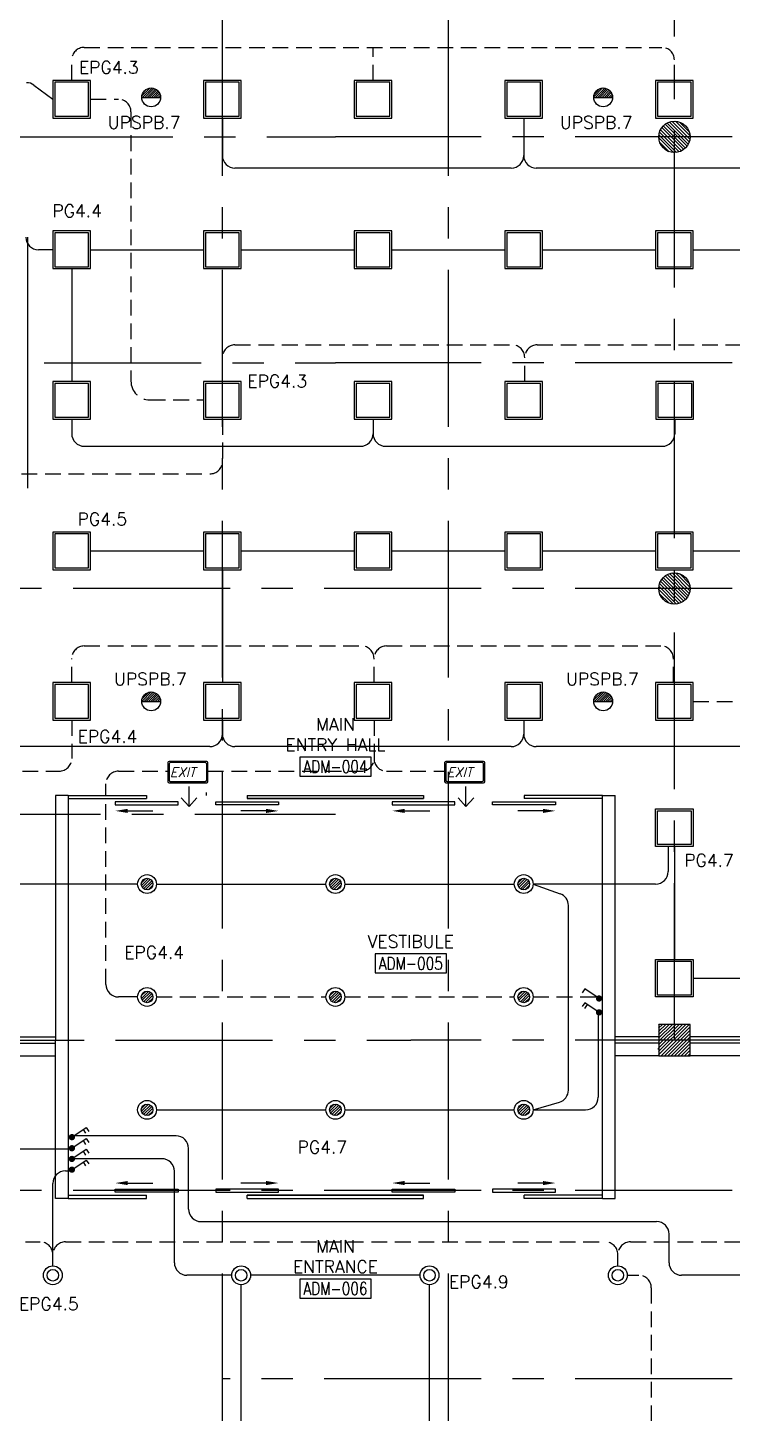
# Model space of a CAD drawing. Extents: x -10 to 91, y -4 to 87.
# Drawn here: x 66.88 to 78.11, y 8.54 to 30.63 of the extents above; entities that cross this region are included whole.
import ezdxf
from ezdxf.enums import TextEntityAlignment as Align

# ---------------------------------------------------------------- set-up
doc = ezdxf.new("R2010")
doc.units = 0
doc.header["$MEASUREMENT"] = 0
doc.linetypes.add('CENTERX2', pattern=[4, 2.5, -0.5, 0.5, -0.5])
doc.linetypes.add('HIDDEN', pattern=[0.375, 0.25, -0.125])
doc.layers.get('0').update_dxf_attribs({"linetype": 'CONTINUOUS'})
for name, color, linetype in [('AXES', 11, 'CENTERX2'), ('COL', 11, 'CONTINUOUS'), ('COUNTER', 11, 'CONTINUOUS'), ('DOOR', 11, 'CONTINUOUS'), ('E-CLINE', 2, 'CONTINUOUS'), ('E-HLINE', 2, 'HIDDEN'), ('E-LITE', 4, 'CONTINUOUS'), ('E-SWITCH', 4, 'CONTINUOUS'), ('E-TRXT', 4, 'CONTINUOUS'), ('EL-LITE', 4, 'CONTINUOUS'), ('HAT', 11, 'CONTINUOUS'), ('Ramb', 11, 'CONTINUOUS'), ('RM-BOX', 11, 'CONTINUOUS'), ('RM-NAME', 11, 'CONTINUOUS'), ('RM-NO', 11, 'CONTINUOUS'), ('WALL', 11, 'CONTINUOUS'), ('WIN', 11, 'CONTINUOUS')]:
    doc.layers.add(name, color=color, linetype=linetype)
doc.styles.add('ITALICC', font='italicc')
doc.styles.add('ROMANS', font='ROMANS.shx', dxfattribs={"width": 0.6})

# ---------------------------------------------------------------- blocks, each defined once
blk = doc.blocks.new('COL50')
at = {"layer": 'COL'}
blk.add_lwpolyline([(-250, 250), (-250, -250), (250, -250), (250, 250)], close=True, dxfattribs=at)
blk = doc.blocks.new('*X45')
at = {"color": 0}
for p, q in [((84179, 10675), (84665, 11161)), ((84179, 10729), (84612, 11161)), ((84179, 10782), (84559, 11161)), ((84179, 10835), (84506, 11161)), ((84179, 10888), (84453, 11161)), ((84179, 10941), (84400, 11161)), ((84179, 10994), (84347, 11161)), ((84179, 11047), (84294, 11161)), ((84179, 11100), (84240, 11161)), ((84179, 11153), (84187, 11161)), ((84218, 10661), (84679, 11122)), ((84271, 10661), (84679, 11069)), ((84324, 10661), (84679, 11016)), ((84377, 10661), (84679, 10963)), ((84430, 10661), (84679, 10910)), ((84483, 10661), (84679, 10857)), ((84536, 10661), (84679, 10804)), ((84589, 10661), (84679, 10751)), ((84642, 10661), (84679, 10698))]:
    blk.add_line(p, q, dxfattribs=at)
blk = doc.blocks.new('RM1')
at = {"layer": 'RM-BOX'}
blk.add_lwpolyline([(570, -200), (-570, -200), (-570, -500), (570, -500)], close=True, dxfattribs=at)
at = {"layer": 'RM-NAME', "style": 'ROMANS'}
for tag, p in [('ROOMNAME1', (0, 324)), ('ROOMNAME2', (0, 0))]:
    blk.add_attdef(tag, text='', height=200, dxfattribs=at).set_placement(p, align=Align.MIDDLE)
at = {"layer": 'RM-NO', "style": 'ROMANS', "width": 0.8}
blk.add_attdef('ROOMNO', text='', height=200, dxfattribs=at).set_placement((0, -350), align=Align.MIDDLE)
blk = doc.blocks.new('L42')
at = {"layer": 'E-LITE'}
for p, q in [((0.3, 0.3), (-0.3, 0.3)), ((-0.3, 0.3), (-0.3, -0.3)), ((0.3, -0.3), (0.3, 0.3)), ((-0.3, -0.3), (0.3, -0.3))]:
    blk.add_line(p, q, dxfattribs=at)
at = {"layer": 'E-LITE', "color": 8}
blk.add_lwpolyline([(-0.27, 0.27), (-0.27, -0.27), (0.27, -0.27), (0.27, 0.27)], close=True, dxfattribs=at)
blk = doc.blocks.new('1G1W')
for p, q in [((0, 0), (0.55, 0)), ((0.55, 0), (0.55, -0.15))]:
    blk.add_line(p, q)
at = {"const_width": 0.1}
blk.add_lwpolyline([(-0.05, 0, 1), (0.05, 0, 1)], format="xyb", close=True, dxfattribs=at)
blk = doc.blocks.new('EXIT')
at = {"layer": 'E-LITE', "color": 4}
for p, q in [((-0.32, 0.15), (-0.32, -0.15)), ((0.3, 0.17), (-0.3, 0.17)), ((0.32, -0.15), (0.32, 0.15)), ((-0.3, -0.17), (0.3, -0.17))]:
    blk.add_line(p, q, dxfattribs=at)
at = {"layer": 'E-LITE', "color": 8}
for p, q in [((-0.3, 0.13), (-0.3, -0.13)), ((0.28, 0.15), (-0.28, 0.15)), ((0.3, -0.13), (0.3, 0.13)), ((-0.28, -0.15), (0.28, -0.15))]:
    blk.add_line(p, q, dxfattribs=at)
at = {"layer": 'E-LITE', "color": 4}
for centre, start, end in [((-0.3, 0.15), 90, 180), ((0.3, 0.15), 360, 90), ((-0.3, -0.15), 180, 270), ((0.3, -0.15), 270, 0)]:
    blk.add_arc(centre, 0.02, start, end, dxfattribs=at)
at = {"layer": 'E-LITE', "color": 8}
for centre, start, end in [((-0.28, 0.13), 90, 180), ((0.28, 0.13), 0, 90), ((-0.28, -0.13), 180, 270), ((0.28, -0.13), 270, 0)]:
    blk.add_arc(centre, 0.02, start, end, dxfattribs=at)
at = {"layer": 'E-LITE', "color": 5, "style": 'ITALICC'}
blk.add_text('EXIT', height=0.15, dxfattribs=at).set_placement((-0.284, -0.078))
blk = doc.blocks.new('EL')
at = {"layer": 'EL-LITE'}
h = blk.add_hatch(dxfattribs=at)
h.set_pattern_fill('ANSI31', color=4, scale=0.2, style=0)
h.set_pattern_definition([(45, (587.071197, 567.777136), (-0.0176776695, 0.0176776695), [])])
h.paths.add_polyline_path([(0.15, 0, 1), (-0.15, 0)])
at = {"layer": 'EL-LITE', "color": 4}
blk.add_line((-0.15, 0), (0.15, 0), dxfattribs=at)
blk.add_circle((0, 0), 0.15, dxfattribs=at)
blk = doc.blocks.new('*X182')
at = {"color": 0}
for p, q in [((21548.527, 18540.142), (21548.801, 18540.415)), ((21548.529, 18539.966), (21548.977, 18540.414)), ((21548.584, 18539.845), (21549.098, 18540.359)), ((21548.672, 18539.756), (21549.187, 18540.271)), ((21548.793, 18539.7), (21549.243, 18540.15)), ((21548.966, 18539.696), (21549.246, 18539.977))]:
    blk.add_line(p, q, dxfattribs=at)
blk = doc.blocks.new('SPOT')
at = {"layer": 'E-LITE'}
for radius in [0.6, 0.369]:
    blk.add_circle((0, 0), radius, dxfattribs=at)
at = {"layer": 'E-LITE', "color": 8}
blk.add_blockref('*X182', (-21548.886, -18540.056), dxfattribs=at)

msp = doc.modelspace()

# ---------------------------------------------------------------- hatches: boundary and pattern name
at = {"layer": 'HAT'}
h = msp.add_hatch(dxfattribs=at)
h.set_pattern_fill('ANSI31', color=256, scale=0.3, style=0)
h.set_pattern_definition([(135, (138.42532, -14.749026), (0.026516504, 0.026516504), [])])
h.paths.add_polyline_path([(77.435, 28.8854), (77.185, 28.8854), (77.185, 29.1354, -0.4142136)])
h.paths.add_polyline_path([(77.185, 29.1354), (77.185, 28.8854), (76.935, 28.8854, -0.4142136)])
h.paths.add_polyline_path([(76.935, 28.8854), (77.185, 28.8854), (77.185, 28.6354, -0.4142136)])
h.paths.add_polyline_path([(77.185, 28.8854), (77.435, 28.8854, -0.4142136), (77.185, 28.6354)])
h = msp.add_hatch(dxfattribs=at)
h.set_pattern_fill('ANSI31', color=256, scale=0.3, style=0)
h.set_pattern_definition([(135, (138.42532, -21.949026), (0.026516504, 0.026516504), [])])
h.paths.add_polyline_path([(77.435, 21.6854), (77.185, 21.6854), (77.185, 21.9354, -0.4142136)])
h.paths.add_polyline_path([(77.185, 21.9354), (77.185, 21.6854), (76.935, 21.6854, -0.4142136)])
h.paths.add_polyline_path([(76.935, 21.6854), (77.185, 21.6854), (77.185, 21.4354, -0.4142136)])
h.paths.add_polyline_path([(77.185, 21.6854), (77.435, 21.6854, -0.4142136), (77.185, 21.4354)])

# ---------------------------------------------------------------- linework, layer by layer
at = {"layer": 'AXES'}
for p, q in [((69.9839, -3.736), (69.9839, 86.0986)), ((73.5839, -3.736), (73.5839, 86.0986)), ((77.1839, 14.4854), (77.1839, 73.3054)), ((2.6925, 28.8854), (71.7839, 28.8854)), ((90.1058, 28.8854), (71.7839, 28.8854)), ((11.1439, 25.2854), (71.7839, 25.2854)), ((90.1058, 25.2854), (71.7839, 25.2854)), ((90.1058, 21.6854), (66.3839, 21.6854)), ((13.5439, 18.0854), (71.7839, 18.0854)), ((12.2845, 14.4854), (72.9839, 14.4854)), ((90.1058, 14.4854), (72.9839, 14.4854)), ((90.1058, 12.0854), (63.3839, 12.0854)), ((90.1058, 12.0854), (71.7839, 12.0854)), ((90.1058, 9.0854), (69.9839, 9.0854)), ((90.1058, 9.0854), (69.9839, 9.0854))]:
    msp.add_line(p, q, dxfattribs=at)
at = {"layer": 'COUNTER'}
msp.add_line((66.8839, 23.2865), (66.8839, 27.2854), dxfattribs=at)
at = {"layer": 'DOOR'}
for p, q in [((67.5282, 18.3854), (68.7782, 18.3854)), ((67.5282, 18.3354), (68.7782, 18.3354)), ((68.7782, 18.3854), (68.7782, 18.3354)), ((69.7339, 18.3854), (69.7339, 18.4354)), ((70.3782, 18.3854), (73.1896, 18.3854)), ((70.3782, 18.3854), (70.3782, 18.3354)), ((70.3782, 18.3354), (73.1896, 18.3354)), ((73.1896, 18.3854), (73.1896, 18.3354)), ((74.7896, 18.3854), (74.7896, 18.3354)), ((76.0396, 18.3854), (74.7896, 18.3854)), ((76.0396, 18.3354), (74.7896, 18.3354)), ((68.4782, 18.1396), (68.8782, 18.1396)), ((68.4782, 18.1396), (68.8782, 18.1396)), ((70.6782, 18.1396), (70.2782, 18.1396)), ((70.6782, 18.1396), (70.2782, 18.1396)), ((72.8896, 18.1396), (73.2896, 18.1396)), ((72.8896, 18.1396), (73.2896, 18.1396)), ((75.0896, 18.1396), (74.6896, 18.1396)), ((75.0896, 18.1396), (74.6896, 18.1396)), ((68.4782, 12.2063), (68.8782, 12.2063)), ((68.4782, 12.2063), (68.8782, 12.2063)), ((70.6782, 12.2063), (70.2782, 12.2063)), ((70.6782, 12.2063), (70.2782, 12.2063)), ((72.8896, 12.2063), (73.2896, 12.2063)), ((72.8896, 12.2063), (73.2896, 12.2063)), ((75.0896, 12.2063), (74.6896, 12.2063)), ((75.0896, 12.2063), (74.6896, 12.2063)), ((67.5282, 12.0104), (68.7782, 12.0104)), ((67.5282, 11.9604), (68.7782, 11.9604)), ((68.7782, 11.9604), (68.7782, 12.0104)), ((70.3782, 12.0104), (73.1896, 12.0104)), ((70.3782, 11.9604), (70.3782, 12.0104)), ((70.3782, 11.9604), (73.1896, 11.9604)), ((73.1896, 11.9604), (73.1896, 12.0104)), ((74.7896, 11.9604), (74.7896, 12.0104)), ((76.0396, 12.0104), (74.7896, 12.0104)), ((76.0396, 11.9604), (74.7896, 11.9604))]:
    msp.add_line(p, q, dxfattribs=at)
for points in [[(70.3782, 18.3854), (73.1896, 18.3854), (73.1896, 18.3354), (70.3782, 18.3354)], [(68.2782, 18.2854), (68.2782, 18.2354), (69.2782, 18.2354), (69.2782, 18.2854), (68.2782, 18.2854)], [(68.2782, 18.2854), (68.2782, 18.2354), (69.2782, 18.2354), (69.2782, 18.2854), (68.2782, 18.2854)], [(70.8782, 18.2854), (70.8782, 18.2354), (69.8782, 18.2354), (69.8782, 18.2854), (70.8782, 18.2854)], [(70.8782, 18.2854), (70.8782, 18.2354), (69.8782, 18.2354), (69.8782, 18.2854), (70.8782, 18.2854)], [(72.6896, 18.2854), (72.6896, 18.2354), (73.6896, 18.2354), (73.6896, 18.2854), (72.6896, 18.2854)], [(72.6896, 18.2854), (72.6896, 18.2354), (73.6896, 18.2354), (73.6896, 18.2854), (72.6896, 18.2854)], [(75.2896, 18.2854), (75.2896, 18.2354), (74.2896, 18.2354), (74.2896, 18.2854), (75.2896, 18.2854)], [(75.2896, 18.2854), (75.2896, 18.2354), (74.2896, 18.2354), (74.2896, 18.2854), (75.2896, 18.2854)], [(68.2782, 12.0604), (68.2782, 12.1104), (69.2782, 12.1104), (69.2782, 12.0604), (68.2782, 12.0604)], [(68.2782, 12.0604), (68.2782, 12.1104), (69.2782, 12.1104), (69.2782, 12.0604), (68.2782, 12.0604)], [(70.8782, 12.0604), (70.8782, 12.1104), (69.8782, 12.1104), (69.8782, 12.0604), (70.8782, 12.0604)], [(70.8782, 12.0604), (70.8782, 12.1104), (69.8782, 12.1104), (69.8782, 12.0604), (70.8782, 12.0604)], [(70.3782, 11.9604), (73.1896, 11.9604), (73.1896, 12.0104), (70.3782, 12.0104)], [(72.6896, 12.0604), (72.6896, 12.1104), (73.6896, 12.1104), (73.6896, 12.0604), (72.6896, 12.0604)], [(72.6896, 12.0604), (72.6896, 12.1104), (73.6896, 12.1104), (73.6896, 12.0604), (72.6896, 12.0604)], [(75.2896, 12.0604), (75.2896, 12.1104), (74.2896, 12.1104), (74.2896, 12.0604), (75.2896, 12.0604)], [(75.2896, 12.0604), (75.2896, 12.1104), (74.2896, 12.1104), (74.2896, 12.0604), (75.2896, 12.0604)]]:
    msp.add_lwpolyline(points, dxfattribs=at)
for points in [[(68.4782, 18.1062), (68.4782, 18.1729), (68.2782, 18.1396)], [(68.4782, 18.1062), (68.4782, 18.1729), (68.2782, 18.1396)], [(70.6782, 18.1062), (70.6782, 18.1729), (70.8782, 18.1396)], [(70.6782, 18.1062), (70.6782, 18.1729), (70.8782, 18.1396)], [(72.8896, 18.1062), (72.8896, 18.1729), (72.6896, 18.1396)], [(72.8896, 18.1062), (72.8896, 18.1729), (72.6896, 18.1396)], [(75.0896, 18.1062), (75.0896, 18.1729), (75.2896, 18.1396)], [(75.0896, 18.1062), (75.0896, 18.1729), (75.2896, 18.1396)], [(68.4782, 12.2396), (68.4782, 12.1729), (68.2782, 12.2063)], [(68.4782, 12.2396), (68.4782, 12.1729), (68.2782, 12.2063)], [(70.6782, 12.2396), (70.6782, 12.1729), (70.8782, 12.2063)], [(70.6782, 12.2396), (70.6782, 12.1729), (70.8782, 12.2063)], [(72.8896, 12.2396), (72.8896, 12.1729), (72.6896, 12.2063)], [(72.8896, 12.2396), (72.8896, 12.1729), (72.6896, 12.2063)], [(75.0896, 12.2396), (75.0896, 12.1729), (75.2896, 12.2063)], [(75.0896, 12.2396), (75.0896, 12.1729), (75.2896, 12.2063)]]:
    msp.add_solid(points, dxfattribs=at)
at = {"layer": 'E-CLINE', "color": 4}
for p, q in [((69.9839, 29.7854), (69.9839, 31.5758)), ((69.9839, 29.1854), (69.9839, 28.5883)), ((74.7839, 29.1854), (74.7839, 28.5883)), ((74.5839, 28.3883), (70.1839, 28.3883)), ((79.3839, 28.3883), (74.9839, 28.3883)), ((67.8839, 27.0854), (69.6839, 27.0854)), ((70.2839, 27.0854), (72.0839, 27.0854)), ((72.6839, 27.0854), (74.4839, 27.0854)), ((75.0839, 27.0854), (76.8839, 27.0854)), ((77.4839, 27.0854), (79.2839, 27.0854)), ((67.5839, 26.7854), (67.5839, 24.9854)), ((67.5839, 24.3854), (67.5839, 24.1522)), ((72.3839, 24.3854), (72.3839, 24.1522)), ((77.1909, 24.3854), (77.1909, 24.1522)), ((67.7839, 23.9522), (72.1839, 23.9522)), ((72.5839, 23.9522), (76.9909, 23.9522)), ((67.8839, 22.2854), (69.6839, 22.2854)), ((70.2839, 22.2854), (72.0839, 22.2854)), ((72.6839, 22.2854), (74.4839, 22.2854)), ((75.0839, 22.2854), (76.8839, 22.2854)), ((77.4839, 22.2854), (79.2839, 22.2854)), ((69.9839, 21.9854), (69.9839, 20.1854)), ((69.9839, 19.5854), (69.9839, 19.3647)), ((69.9839, 19.5854), (69.9839, 19.3647)), ((74.7839, 19.5854), (74.7839, 19.3647)), ((69.7839, 19.1647), (64.8829, 19.1647)), ((74.5839, 19.1647), (70.1839, 19.1647)), ((79.3839, 19.1647), (74.9839, 19.1647)), ((77.0849, 17.5729), (77.0849, 17.1729)), ((77.1839, 17.5729), (77.1839, 15.7729)), ((68.6339, 16.9729), (66.6829, 16.9729)), ((68.9339, 16.9729), (71.6339, 16.9729)), ((71.9339, 16.9729), (74.6339, 16.9729)), ((76.8849, 16.9729), (74.9339, 16.9729)), ((75.4957, 13.6873), (75.4957, 16.6305)), ((77.4839, 15.4729), (79.2875, 15.4729)), ((68.6339, 15.1729), (68.3296, 15.1729)), ((75.9704, 14.9065), (75.9704, 13.5729)), ((74.9339, 13.3729), (75.3519, 13.4953)), ((68.9339, 13.3729), (71.6339, 13.3729)), ((71.9339, 13.3729), (74.6339, 13.3729)), ((74.9339, 13.3729), (75.7704, 13.3729)), ((69.2456, 12.9592), (67.5853, 12.9592)), ((66.6687, 12.7535), (67.5637, 12.7535)), ((69.0193, 12.5943), (67.5853, 12.5943)), ((69.4456, 11.7915), (69.4456, 12.7592)), ((67.4839, 12.3995), (67.5637, 12.3995)), ((69.2193, 10.9354), (69.2193, 12.3943)), ((67.2839, 11.0676), (67.2839, 12.1995)), ((69.6456, 11.5915), (76.8991, 11.5915)), ((77.0991, 10.9354), (77.0991, 11.3915)), ((70.1339, 10.7354), (69.4193, 10.7354)), ((73.1339, 10.7354), (70.4339, 10.7354)), ((79.1339, 10.7354), (77.2991, 10.7354)), ((70.2839, 7.4854), (70.2839, 10.5854)), ((73.2839, 7.4854), (73.2839, 10.5854))]:
    msp.add_line(p, q, dxfattribs=at)
for centre, start, end in [((70.1839, 28.5883), 180, 270), ((74.5839, 28.5883), 270, 0), ((74.9839, 28.5883), 180, 270), ((67.7839, 24.1522), 180, 270), ((72.1839, 24.1522), 270, 0), ((72.5839, 24.1522), 180, 270), ((76.9909, 24.1522), 270, 0), ((69.7839, 19.3647), 270, 0), ((70.1839, 19.3647), 180, 270), ((74.5839, 19.3647), 270, 0), ((74.9839, 19.3647), 180, 270), ((76.8849, 17.1729), 270, 0), ((68.3296, 15.3729), 180, 270), ((75.2957, 13.6873), 286.32248, 0), ((75.7704, 13.5729), 270, 0), ((69.2456, 12.7592), 0, 90), ((69.0193, 12.3943), 0, 90), ((67.4839, 12.1995), 90, 180), ((69.6456, 11.7915), 180, 270), ((76.8991, 11.3915), 0, 90), ((69.4193, 10.9354), 180, 270), ((77.2991, 10.9354), 180, 270)]:
    msp.add_arc(centre, 0.2, start, end, dxfattribs=at)
at = {"layer": 'E-HLINE', "color": 4}
for p, q in [((67.7839, 30.3122), (76.9839, 30.3122)), ((72.3839, 29.7854), (72.3839, 30.3122)), ((67.5839, 29.7854), (67.5839, 30.1122)), ((77.1839, 29.7854), (77.1839, 30.1122)), ((67.8839, 29.4854), (68.3277, 29.4854)), ((68.5277, 29.2854), (68.5277, 24.993)), ((70.1839, 25.5686), (74.6001, 25.5686)), ((75.0001, 25.5686), (79.3677, 25.5686)), ((69.9839, 24.9854), (69.9839, 25.3686)), ((74.8001, 24.9854), (74.8001, 25.3686)), ((68.8277, 24.693), (69.6839, 24.693)), ((69.9839, 24.3854), (69.9839, 23.708)), ((66.0339, 23.5122), (69.7839, 23.5122)), ((67.7839, 20.7686), (72.2001, 20.7686)), ((72.6001, 20.7686), (76.9677, 20.7686)), ((67.5839, 20.1854), (67.5839, 20.5686)), ((72.4001, 20.1854), (72.4001, 20.5686)), ((77.1677, 20.1854), (77.1677, 20.5686)), ((77.4839, 19.8854), (78.1084, 19.8854)), ((67.5839, 19.5854), (67.5839, 18.9729)), ((72.4001, 19.5854), (72.4001, 18.9729)), ((64.1743, 18.7729), (67.3839, 18.7729)), ((68.1296, 15.3729), (68.1296, 18.5729)), ((68.3296, 18.7729), (69.1146, 18.7729)), ((69.7546, 18.7729), (72.2001, 18.7729)), ((72.6001, 18.7729), (73.5248, 18.7729)), ((68.9339, 15.1729), (71.6339, 15.1729)), ((71.9339, 15.1729), (74.6339, 15.1729)), ((74.9339, 15.1729), (75.9775, 15.1729)), ((76.9279, 14.3579), (76.9279, 14.3368)), ((64.9718, 11.2676), (67.0839, 11.2676)), ((67.4839, 11.2676), (76.0839, 11.2676)), ((76.4839, 11.2676), (78.596, 11.2676)), ((67.2839, 10.8854), (67.2839, 11.0676)), ((76.2839, 10.8854), (76.2839, 11.0676)), ((76.4339, 10.7354), (76.6161, 10.7354)), ((76.8161, 10.5354), (76.8161, 4.1354))]:
    msp.add_line(p, q, dxfattribs=at)
for centre, radius, start, end in [((67.7839, 30.1122), 0.2, 90, 180), ((76.9839, 30.1122), 0.2, 0, 90), ((68.3277, 29.2854), 0.2, 0, 90), ((70.1839, 25.3686), 0.2, 90, 180), ((74.6001, 25.3686), 0.2, 360, 90), ((75.0001, 25.3686), 0.2, 90, 180), ((68.8277, 24.993), 0.3, 180, 270), ((69.7839, 23.7122), 0.2, 270, 0), ((67.7839, 20.5686), 0.2, 90, 180), ((72.2001, 20.5686), 0.2, 360, 90), ((72.6001, 20.5686), 0.2, 90, 180), ((76.9677, 20.5686), 0.2, 360, 90), ((67.3839, 18.9729), 0.2, 270, 0), ((72.2001, 18.9729), 0.2, 270, 0), ((72.6001, 18.9729), 0.2, 180, 270), ((68.3296, 18.5729), 0.2, 90, 180), ((67.0839, 11.0676), 0.2, 0, 90), ((67.4839, 11.0676), 0.2, 90, 180), ((76.0839, 11.0676), 0.2, 0, 90), ((76.4839, 11.0676), 0.2, 90, 180), ((76.6161, 10.5354), 0.2, 0, 90)]:
    msp.add_arc(centre, radius, start, end, dxfattribs=at)
at = {"layer": 'E-LITE', "color": 4}
for p, q in [((69.4546, 18.2075), (69.3295, 18.3485)), ((69.4546, 18.2075), (69.4546, 18.5298)), ((69.4546, 18.2075), (69.5797, 18.3485)), ((73.8648, 18.2075), (73.7397, 18.3485)), ((73.8648, 18.2075), (73.8648, 18.5298)), ((73.8648, 18.2075), (73.9898, 18.3485))]:
    msp.add_line(p, q, dxfattribs=at)
at = {"layer": 'E-LITE'}
msp.add_line((74.9339, 16.9729), (75.3633, 16.8187), dxfattribs=at)
for centre, radius in [((67.2839, 10.7354), 0.15), ((67.2839, 10.7354), 0.0922), ((70.2839, 10.7354), 0.15), ((70.2839, 10.7354), 0.0922), ((73.2839, 10.7354), 0.15), ((73.2839, 10.7354), 0.0922), ((76.2839, 10.7354), 0.15), ((76.2839, 10.7354), 0.0922)]:
    msp.add_circle(centre, radius, dxfattribs=at)
msp.add_arc((75.2957, 16.6305), 0.2, 0, 70.24703, dxfattribs=at)
at = {"layer": 'E-SWITCH', "color": 4}
for p, q in [((66.9834, 29.71), (67.2839, 29.4854)), ((67.2839, 27.0854), (67.0551, 27.0854)), ((75.76, 14.9884), (75.802, 15.0505)), ((67.8117, 12.9991), (67.7697, 13.0612)), ((67.8117, 12.8226), (67.7697, 12.8847)), ((67.8117, 12.6516), (67.7697, 12.7137)), ((67.8117, 12.4806), (67.7697, 12.5428))]:
    msp.add_line(p, q, dxfattribs=at)
for centre, start, end in [((66.8636, 29.5498), 53.22663, 90), ((67.0551, 27.2854), 180, 270)]:
    msp.add_arc(centre, 0.2, start, end, dxfattribs=at)
at = {"layer": 'Ramb'}
msp.add_line((67.7339, 18.3854), (68.3568, 18.3854), dxfattribs=at)
at = {"layer": 'WALL'}
for p, q in [((67.3282, 18.3854), (67.3282, 14.4854)), ((67.5282, 18.3854), (67.3282, 18.3854)), ((67.5282, 18.3854), (67.5282, 11.9604)), ((76.0396, 11.9604), (76.0396, 18.3854)), ((76.0396, 18.3854), (76.2396, 18.3854)), ((76.2396, 11.9604), (76.2396, 18.3854)), ((67.3282, 11.9604), (67.3282, 14.4854)), ((67.5282, 11.9604), (67.3282, 11.9604)), ((76.0396, 11.9604), (76.2396, 11.9604))]:
    msp.add_line(p, q, dxfattribs=at)
for centre in [(77.185, 28.8854), (77.185, 21.6854)]:
    msp.add_circle(centre, 0.25, dxfattribs=at)
at = {"layer": 'WIN'}
for p, q in [((66.6339, 14.5354), (67.3282, 14.5354)), ((66.6339, 14.4854), (67.3282, 14.4854)), ((66.6339, 14.4354), (67.3282, 14.4354)), ((76.9339, 14.5354), (76.2396, 14.5354)), ((76.9339, 14.4854), (76.2396, 14.4854)), ((76.9339, 14.4354), (76.2396, 14.4354)), ((80.5339, 14.5354), (77.4339, 14.5354)), ((80.5339, 14.4854), (77.4339, 14.4854)), ((80.5339, 14.4354), (77.4339, 14.4354)), ((66.6339, 14.2354), (67.3282, 14.2354)), ((76.9339, 14.2354), (76.2396, 14.2354)), ((80.5339, 14.2354), (77.4339, 14.2354))]:
    msp.add_line(p, q, dxfattribs=at)

# ---------------------------------------------------------------- block references
at = {"layer": 'COL', "xscale": 0.001000000047497451, "yscale": 0.0009999999892897904, "zscale": 0.001}
msp.add_blockref('COL50', (77.1839, 14.4854), dxfattribs=at)
at = {"layer": 'E-LITE', "color": 4}
for name, p in [('L42', (67.5839, 29.4854)), ('L42', (69.9839, 29.4854)), ('L42', (72.3839, 29.4854)), ('L42', (74.7839, 29.4854)), ('L42', (77.1839, 29.4854)), ('L42', (67.5839, 27.0854)), ('L42', (69.9839, 27.0854)), ('L42', (72.3839, 27.0854)), ('L42', (74.7839, 27.0854)), ('L42', (77.1839, 27.0854)), ('L42', (67.5839, 24.6854)), ('L42', (69.9839, 24.6854)), ('L42', (72.3839, 24.6854)), ('L42', (74.7839, 24.6854)), ('L42', (77.1909, 24.6854)), ('L42', (67.5839, 22.2854)), ('L42', (69.9839, 22.2854)), ('L42', (72.3839, 22.2854)), ('L42', (74.7839, 22.2854)), ('L42', (77.1839, 22.2854)), ('L42', (67.5839, 19.8854)), ('L42', (69.9839, 19.8854)), ('L42', (72.3839, 19.8854)), ('L42', (74.7839, 19.8854)), ('L42', (77.1839, 19.8854)), ('EXIT', (69.4346, 18.7589)), ('EXIT', (73.8448, 18.7589))]:
    msp.add_blockref(name, p, dxfattribs=at)
at = {"layer": 'E-LITE'}
for p in [(68.8499, 29.5154), (76.0499, 29.5154), (68.8499, 19.8854), (76.0499, 19.8854)]:
    msp.add_blockref('EL', p, dxfattribs=at)
at = {"layer": 'E-LITE', "color": 4, "xscale": -1}
for p in [(77.1839, 17.8729), (77.1839, 15.4729)]:
    msp.add_blockref('L42', p, dxfattribs=at)
at = {"layer": 'E-LITE', "color": 4, "xscale": 0.25, "yscale": 0.25, "zscale": 0.25}
for p in [(68.7839, 16.9729), (71.7839, 16.9729), (74.7839, 16.9729), (68.7839, 15.1729), (71.7839, 15.1729), (74.7839, 15.1729), (68.7839, 13.3729), (71.7839, 13.3729), (74.7839, 13.3729)]:
    msp.add_blockref('SPOT', p, dxfattribs=at)
at = {"layer": 'E-SWITCH', "color": 4, "yscale": 0.5, "zscale": 0.5}
for p, xscale, rotation in [((75.9844, 15.1489), -0.5, 325.9322316563958), ((75.9844, 14.9272), -0.5, 325.9322316563958), ((67.5874, 12.9379), 0.5, 34.06776834360416), ((67.5874, 12.7614), 0.5, 34.06776834360416), ((67.5874, 12.5904), 0.5, 34.06776834360416), ((67.5874, 12.4195), 0.5, 34.06776834360416)]:
    msp.add_blockref('1G1W', p, dxfattribs=dict(at, xscale=xscale, rotation=rotation))
at = {"layer": 'HAT', "xscale": 0.001000000047497451, "yscale": 0.0009999999892897904, "zscale": 0.001}
for p, values in [((71.7856, 19.1951), {'ROOMNO': 'ADM-004', 'ROOMNAME2': 'ENTRY HALL', 'ROOMNAME1': 'MAIN'}), ((72.9856, 16.0585), {'ROOMNO': 'ADM-005', 'ROOMNAME2': 'VESTIBULE'}), ((71.7856, 10.8735), {'ROOMNO': 'ADM-006', 'ROOMNAME2': 'ENTRANCE', 'ROOMNAME1': 'MAIN'}), ((71.7856, 10.8735), {'ROOMNO': 'ADM-006', 'ROOMNAME2': 'ENTRANCE', 'ROOMNAME1': 'MAIN'})]:
    msp.add_blockref('RM1', p, dxfattribs=at).add_auto_attribs(values)
msp.add_blockref('*X45', (-7.2453, 3.5744), dxfattribs=at)

# ---------------------------------------------------------------- texts
at = {"layer": 'E-TRXT', "color": 4, "style": 'ROMANS'}
for s, p in [('EPG4.3', (67.6991, 29.8936)), ('UPSPB.7', (68.1599, 29.0161)), ('UPSPB.7', (75.3599, 29.0161)), ('PG4.4', (67.2767, 27.6058)), ('EPG4.3', (70.3833, 24.8915)), ('PG4.5', (67.6788, 22.692)), ('UPSPB.7', (68.2584, 20.1422)), ('UPSPB.7', (75.4584, 20.1422)), ('EPG4.4', (67.6788, 19.227)), ('PG4.7', (77.3411, 17.2514)), ('EPG4.4', (68.4217, 15.7827)), ('PG4.7', (71.1818, 12.6782)), ('EPG4.9', (73.5933, 10.5312)), ('EPG4.5', (66.7439, 10.179))]:
    msp.add_text(s, height=0.2, dxfattribs=at).set_placement(p)

doc.saveas('drawing.dxf')
